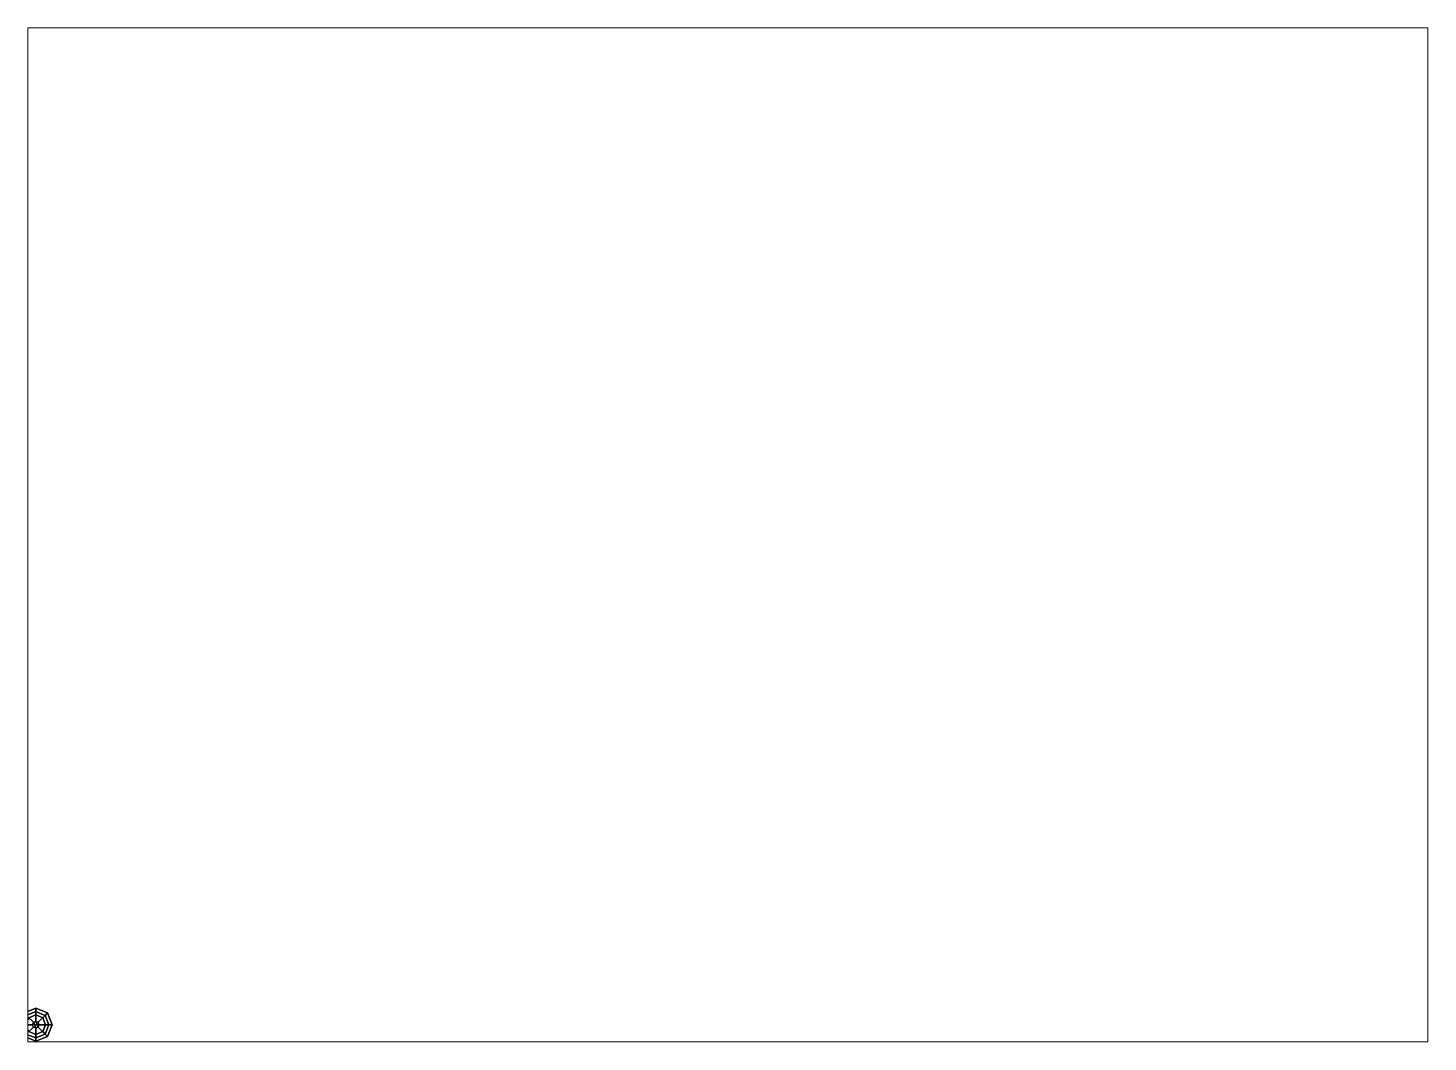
# Paper-space layout 'Layout1' of a CAD drawing. Header units: millimetres. Extents: x 28 to 251, y 20 to 181.
# The model-space entities are those that its viewports show. They can reach past a viewport. Long polylines and large blocks are cut down to what shows.
import ezdxf

# ---------------------------------------------------------------- set-up
doc = ezdxf.new("R2010")
doc.units = ezdxf.units.MM

msp = doc.modelspace()

# ---------------------------------------------------------------- linework, layer by layer
for points in [[(0, 5, 16.5), (-3.54, 3.54, 16.5), (-2.83, 2.83, 16.75), (0, 4, 16.75)], [(0, 4, 16.5), (-2.83, 2.83, 16.5), (-3.54, 3.54, 16.5), (0, 5, 16.5)], [(3.54, 3.54, 16.5), (0, 5, 16.5), (0, 4, 16.75), (2.83, 2.83, 16.75)], [(2.83, 2.83, 16.5), (0, 4, 16.5), (0, 5, 16.5), (3.54, 3.54, 16.5)], [(-3.54, 3.54, 16.5), (-5, 0, 16.5), (-4, 0, 16.75), (-2.83, 2.83, 16.75)], [(-2.83, 2.83, 16.5), (-4, 0, 16.5), (-5, 0, 16.5), (-3.54, 3.54, 16.5)], [(-5, 0, 16.5), (-3.54, -3.54, 16.5), (-2.83, -2.83, 16.75), (-4, 0, 16.75)], [(-4, 0, 16.5), (-2.83, -2.83, 16.5), (-3.54, -3.54, 16.5), (-5, 0, 16.5)], [(-2.83, 2.83, 12.5), (-4, 0, 12.5), (-4, 0, 16.5), (-2.83, 2.83, 16.5)], [(-2.12, 2.12, 12), (-3, 0, 12), (-4, 0, 12.5), (-2.83, 2.83, 12.5)], [(-2.83, 2.83, 16.75), (-4, 0, 16.75), (-1, 0, 19.75), (-0.71, 0.71, 19.75)], [(-4, 0, 12.5), (-2.83, -2.83, 12.5), (-2.83, -2.83, 16.5), (-4, 0, 16.5)], [(-3, 0, 12), (-2.12, -2.12, 12), (-2.83, -2.83, 12.5), (-4, 0, 12.5)], [(-4, 0, 16.75), (-2.83, -2.83, 16.75), (-0.71, -0.71, 19.75), (-1, 0, 19.75)], [(-2.12, 2.12), (-3, 0), (-3, 0, 12), (-2.12, 2.12, 12)], [(-3, 0), (-2.12, -2.12), (-2.12, -2.12, 12), (-3, 0, 12)], [(0, 4, 12.5), (-2.83, 2.83, 12.5), (-2.83, 2.83, 16.5), (0, 4, 16.5)], [(0, 3, 12), (-2.12, 2.12, 12), (-2.83, 2.83, 12.5), (0, 4, 12.5)], [(0, 4, 16.75), (-2.83, 2.83, 16.75), (-0.71, 0.71, 19.75), (0, 1, 19.75)], [(0, 3), (-2.12, 2.12), (-2.12, 2.12, 12), (0, 3, 12)], [(-1, 0, 19.75), (-0.71, -0.71, 19.75), (0, -1, 19.75), (-0.71, 0.71, 19.75)], [(-0.71, 0.71, 19.75), (0, -1, 19.75), (0.71, -0.71, 19.75), (0, 1, 19.75)], [(0, 0.1, 19.75), (-0.1, 0, 19.75), (-0.1, 0, 20.75), (0, 0.1, 20.75)], [(-0.1, 0, 20.75), (0, -0.1, 20.75), (0.1, 0, 20.75), (0, 0.1, 20.75)], [(-0.1, 0, 19.75), (0, -0.1, 19.75), (0, -0.1, 20.75), (-0.1, 0, 20.75)], [(2.83, 2.83, 12.5), (0, 4, 12.5), (0, 4, 16.5), (2.83, 2.83, 16.5)], [(2.12, 2.12, 12), (0, 3, 12), (0, 4, 12.5), (2.83, 2.83, 12.5)], [(2.83, 2.83, 16.75), (0, 4, 16.75), (0, 1, 19.75), (0.71, 0.71, 19.75)], [(2.12, 2.12), (0, 3), (0, 3, 12), (2.12, 2.12, 12)], [(0, 1, 19.75), (0.71, -0.71, 19.75), (1, 0, 19.75), (0.71, 0.71, 19.75)], [(0.1, 0, 19.75), (0, 0.1, 19.75), (0, 0.1, 20.75), (0.1, 0, 20.75)], [(0, -0.1, 19.75), (0.1, 0, 19.75), (0.1, 0, 20.75), (0, -0.1, 20.75)], [(4, 0, 16.75), (2.83, 2.83, 16.75), (0.71, 0.71, 19.75), (1, 0, 19.75)], [(2.83, -2.83, 16.75), (4, 0, 16.75), (1, 0, 19.75), (0.71, -0.71, 19.75)], [(3, 0, 12), (2.12, 2.12, 12), (2.83, 2.83, 12.5), (4, 0, 12.5)], [(3, 0), (2.12, 2.12), (2.12, 2.12, 12), (3, 0, 12)], [(2.12, -2.12), (3, 0), (3, 0, 12), (2.12, -2.12, 12)], [(2.12, -2.12, 12), (3, 0, 12), (4, 0, 12.5), (2.83, -2.83, 12.5)], [(5, 0, 16.5), (3.54, 3.54, 16.5), (2.83, 2.83, 16.75), (4, 0, 16.75)], [(4, 0, 16.5), (2.83, 2.83, 16.5), (3.54, 3.54, 16.5), (5, 0, 16.5)], [(4, 0, 12.5), (2.83, 2.83, 12.5), (2.83, 2.83, 16.5), (4, 0, 16.5)], [(2.83, -2.83, 12.5), (4, 0, 12.5), (4, 0, 16.5), (2.83, -2.83, 16.5)], [(3.54, -3.54, 16.5), (5, 0, 16.5), (4, 0, 16.75), (2.83, -2.83, 16.75)], [(2.83, -2.83, 16.5), (4, 0, 16.5), (5, 0, 16.5), (3.54, -3.54, 16.5)], [(-3.54, -3.54, 16.5), (0, -5, 16.5), (0, -4, 16.75), (-2.83, -2.83, 16.75)], [(-2.83, -2.83, 16.5), (0, -4, 16.5), (0, -5, 16.5), (-3.54, -3.54, 16.5)], [(-2.83, -2.83, 16.75), (0, -4, 16.75), (0, -1, 19.75), (-0.71, -0.71, 19.75)], [(-2.12, -2.12, 12), (0, -3, 12), (0, -4, 12.5), (-2.83, -2.83, 12.5)], [(-2.83, -2.83, 12.5), (0, -4, 12.5), (0, -4, 16.5), (-2.83, -2.83, 16.5)], [(-2.12, -2.12), (0, -3), (0, -3, 12), (-2.12, -2.12, 12)], [(0, -4, 16.75), (2.83, -2.83, 16.75), (0.71, -0.71, 19.75), (0, -1, 19.75)], [(0, -3), (2.12, -2.12), (2.12, -2.12, 12), (0, -3, 12)], [(0, -3, 12), (2.12, -2.12, 12), (2.83, -2.83, 12.5), (0, -4, 12.5)], [(0, -4, 12.5), (2.83, -2.83, 12.5), (2.83, -2.83, 16.5), (0, -4, 16.5)], [(0, -5, 16.5), (3.54, -3.54, 16.5), (2.83, -2.83, 16.75), (0, -4, 16.75)], [(0, -4, 16.5), (2.83, -2.83, 16.5), (3.54, -3.54, 16.5), (0, -5, 16.5)]]:
    msp.add_3dface(points)

psp = doc.layouts.get("Layout1")

# ---------------------------------------------------------------- viewports
at = {"layer": '0'}
psp.add_viewport(center=(139.22, 100.81), size=(222.76, 161.29), view_center_point=(210, 148.5), view_height=307.4901, dxfattribs=at)

doc.saveas('drawing.dxf')
